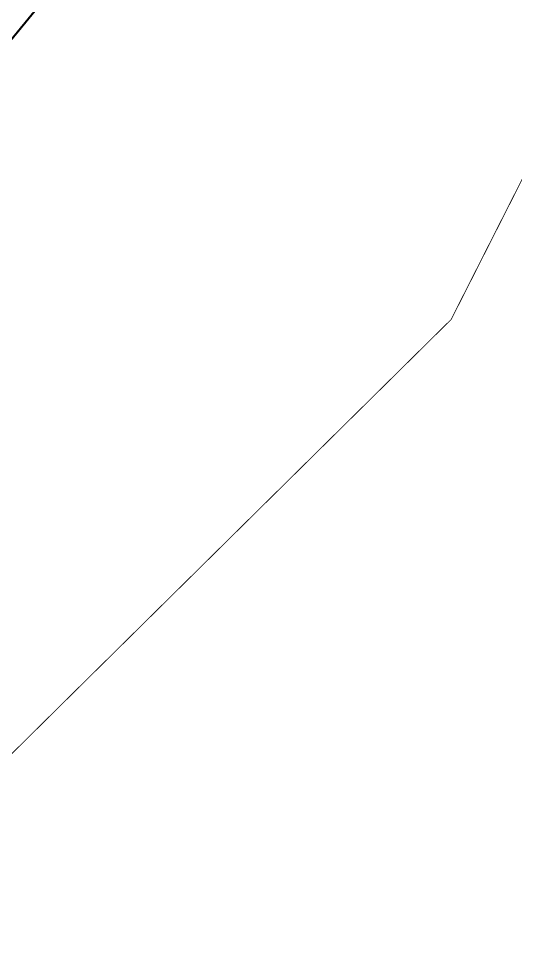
# Model space of a CAD drawing. Header units: metres. Extents: x 561401 to 594056, y 8460144 to 8508504.
# Drawn here: x 574623.7 to 574747, y 8486961.5 to 8487194.2 of the extents above; entities that cross this region are included whole.
import ezdxf

# ---------------------------------------------------------------- set-up
doc = ezdxf.new("R2010")
doc.units = ezdxf.units.M
doc.layers.add('1.1. DERECHO DE VIA', color=230, linetype='Continuous')
doc.layers.add('1.2. BASE GRAFICA SUNARP', color=150, linetype='Continuous')

msp = doc.modelspace()

# ---------------------------------------------------------------- linework, layer by layer
at = {"layer": '1.1. DERECHO DE VIA', "color": 230, "linetype": 'Continuous', "lineweight": 40, "ltscale": 0.2, "const_width": 0.5}
msp.add_lwpolyline([(574742.64, 8487437.28), (574742.2, 8487417.32), (574738.1, 8487397.77), (574731.22, 8487379), (574724.13, 8487360.3), (574717.04, 8487341.59), (574709.95, 8487322.89), (574702.86, 8487304.19), (574695.53, 8487285.59), (574685.87, 8487268.1), (574673.74, 8487252.21), (574661.04, 8487236.76), (574648.35, 8487221.3), (574635.65, 8487205.85), (574622.96, 8487190.4), (574610.26, 8487174.94), (574597.57, 8487159.49), (574584.87, 8487144.03), (574571.25, 8487129.43), (574555.2, 8487117.53), (574537.64, 8487107.97), (574520, 8487098.54), (574501.91, 8487090.09), (574482.29, 8487086.48)], dxfattribs=at)
at = {"layer": '1.2. BASE GRAFICA SUNARP', "color": 64, "linetype": 'Continuous', "lineweight": -3, "const_width": 0.2}
msp.add_lwpolyline([(574824.77, 8487432.9), (574824.62, 8487377.56), (574806, 8487359.16), (574805.84, 8487303.82), (574805.79, 8487285.38), (574805.74, 8487266.93), (574805.68, 8487248.48), (574787.01, 8487211.64), (574768.4, 8487193.25), (574749.73, 8487156.41), (574731.06, 8487119.57), (574693.82, 8487082.78), (574656.59, 8487045.99), (574637.97, 8487027.6), (574619.36, 8487009.2), (574582.18, 8486990.86), (574563.61, 8486990.92), (574545, 8486972.52), (574526.43, 8486972.57), (574507.87, 8486972.63), (574489.25, 8486954.23)], dxfattribs=at)

doc.saveas('drawing.dxf')
